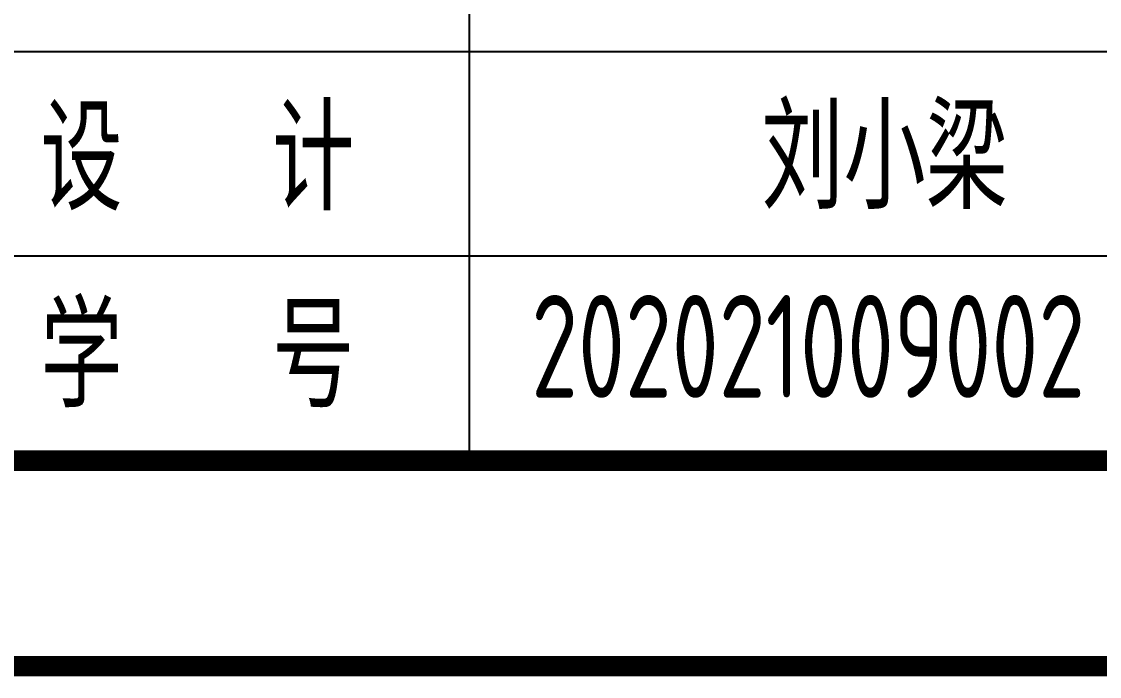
# Model space of a CAD drawing. Extents: x 31132 to 885236, y 345273 to 1212165.
# Drawn here: x 271776 to 275056, y 536341 to 538332 of the extents above; entities that cross this region are included whole.
import ezdxf

# ---------------------------------------------------------------- set-up
doc = ezdxf.new("R2010")
doc.units = 0
doc.header["$LTSCALE"] = 1000
for name, color, linetype in [('PUB_TITLE', 4, 'CONTINUOUS'), ('TEXT', 7, 'CONTINUOUS'), ('TK', 4, 'CONTINUOUS')]:
    doc.layers.add(name, color=color, linetype=linetype)
doc.styles.add('TSSD_Rein', font='tssdeng.shx', dxfattribs={"width": 0.7, "bigfont": 'hztxt.shx'})

msp = doc.modelspace()

# ---------------------------------------------------------------- linework, layer by layer
at = {"layer": 'PUB_TITLE', "color": 4}
for p, q in [((273137.7, 539484.75), (273137.7, 536997.28)), ((271475.3, 538241.02), (285537.8, 538241.02)), ((275891.17, 537619.15), (271475.3, 537619.15))]:
    msp.add_line(p, q, dxfattribs=at)
at = {"layer": 'TK', "const_width": 62.5}
for points in [[(233662.8, 536372.28), (233662.8, 573497.28), (286162.8, 573497.28), (286162.8, 536372.28)], [(236787.8, 536997.28), (236787.8, 572872.28), (285537.8, 572872.28), (285537.8, 536997.28)]]:
    msp.add_lwpolyline(points, close=True, dxfattribs=at)

# ---------------------------------------------------------------- texts
at = {"layer": 'TEXT', "lineweight": 20, "style": 'TSSD_Rein'}
for s, width, p in [('设   计', 0.8, (271833.48, 537758.65)), ('刘小梁', 0.8, (274027.04, 537762.75)), ('学   号', 0.8, (271833.48, 537158.92)), ('202021009002', 0.7, (273326.69, 537188.35))]:
    msp.add_text(s, height=312.5, dxfattribs=dict(at, width=width)).set_placement(p)

doc.saveas('drawing.dxf')
